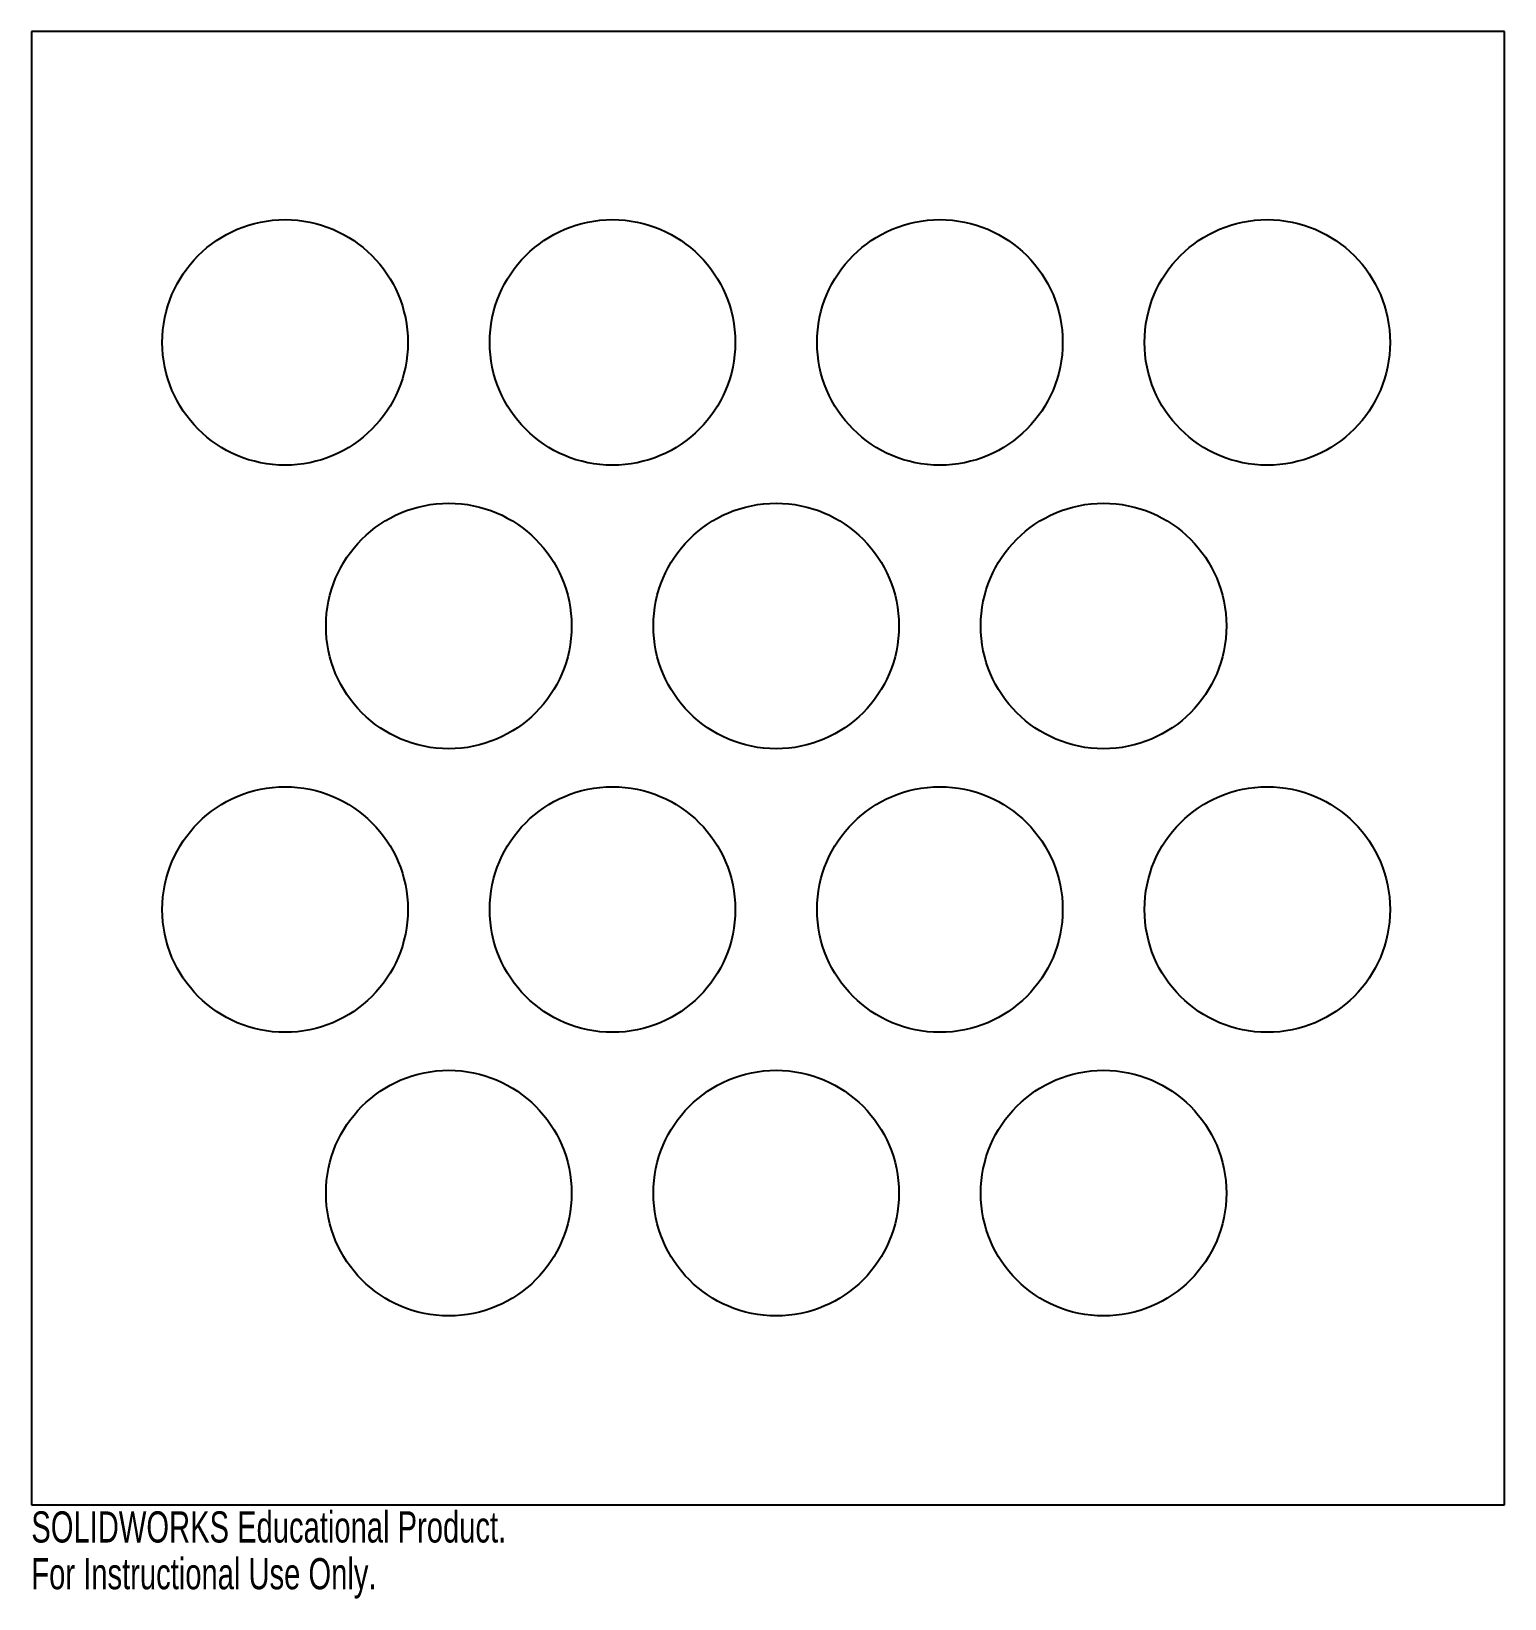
# Model space of a CAD drawing. Header units: inches. Extents: x -10.5 to -1.5, y 0.93 to 10.5.
import ezdxf

# ---------------------------------------------------------------- set-up
doc = ezdxf.new("R2010")
doc.units = ezdxf.units.IN
doc.header["$MEASUREMENT"] = 0
doc.styles.add('SLDTEXTSTYLE0', font='TXT', dxfattribs={"width": 0.7})

msp = doc.modelspace()

# ---------------------------------------------------------------- linework, layer by layer
at = {"color": 7, "linetype": 'Continuous', "lineweight": 25}
for p, q in [((-10.5, 10.5), (-10.5, 1.5)), ((-1.5, 10.5), (-10.5, 10.5)), ((-1.5, 1.5), (-1.5, 10.5)), ((-10.5, 1.5), (-1.5, 1.5))]:
    msp.add_line(p, q, dxfattribs=at)
for centre in [(-8.95, 8.6), (-6.95, 8.6), (-4.95, 8.6), (-2.95, 8.6), (-7.95, 6.8679), (-5.95, 6.8679), (-3.95, 6.8679), (-8.95, 5.1359), (-6.95, 5.1359), (-4.95, 5.1359), (-2.95, 5.1359), (-7.95, 3.4038), (-5.95, 3.4038), (-3.95, 3.4038)]:
    msp.add_circle(centre, 0.75, dxfattribs=at)

# ---------------------------------------------------------------- texts
at = {"color": 7, "linetype": 'Continuous', "char_height": 0.1903, "attachment_point": 1, "style": 'SLDTEXTSTYLE0'}
for s, insert in [('SOLIDWORKS Educational Product.', (-10.5, 1.4599)), ('For Instructional Use Only.', (-10.5, 1.1744))]:
    msp.add_mtext(s, dxfattribs=dict(at, insert=insert))

doc.saveas('drawing.dxf')
